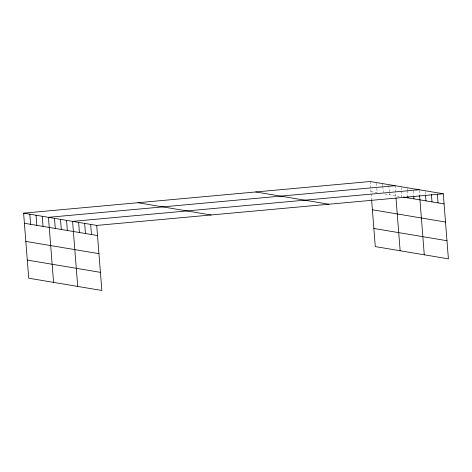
<?xml version="1.0" encoding="UTF-8"?>
<svg xmlns="http://www.w3.org/2000/svg" width="472" height="472" viewBox="0 0 472 472"><rect width="100%" height="100%" fill="white"/><g stroke="black" fill="none" stroke-linecap="round" stroke-linejoin="round"><path stroke-width="0.35" stroke-dasharray="2.36 1.77" d="M370.962 191.644L377.175 192.688L376.721 186.906M384.774 193.962L401.182 196.718M425.242 191.473L425.467 194.364M419.207 190.464L419.608 195.526M413.289 190.894L413.631 195.237M407.147 188.44L407.259 189.886M407.318 190.605L407.714 195.668M401.111 187.425L401.342 190.322M401.395 191.042L401.855 196.83M395.023 185.691L395.937 197.267M388.869 185.372L389.606 194.771M382.597 183.608L382.768 185.779M382.822 186.499L383.276 192.287M376.438 183.289L376.662 186.18M370.166 181.519L371.535 198.901"/><path stroke-width="0.71" d="M23.6 213.155L96.713 225.415L101.834 290.481L28.721 278.214L23.6 213.155L370.166 181.519L443.279 193.785L448.4 258.845L375.287 246.585L371.588 199.621M395.023 185.691L48.457 217.321L53.578 282.386M419.154 189.738L72.588 221.368L77.709 286.433M96.713 225.415L443.279 193.785M403.194 197.054L444.075 203.91M372.39 209.774L445.503 222.041M255.8 191.962L328.913 204.223M373.859 228.454L446.972 240.72M137.966 202.712L211.078 214.978M24.396 223.28L97.509 235.54M25.824 241.404L98.937 253.67M27.293 260.084L100.406 272.35M437.361 194.222L438.046 202.901M431.443 194.653L432.01 201.886M425.526 195.089L425.98 200.877M419.608 195.526L424.275 254.797M413.69 195.957L413.914 198.854M407.773 196.393L407.885 197.839M395.99 197.992L400.144 250.756M90.683 224.406L91.48 234.531M84.653 223.392L85.45 233.516M78.617 222.383L79.414 232.507M66.552 220.359L67.349 230.483M60.522 219.344L61.319 229.469M54.492 218.335L55.289 228.46M42.244 216.282L43.041 226.407M36.031 215.238L36.828 225.362M29.813 214.194L30.609 224.318"/></g></svg>
